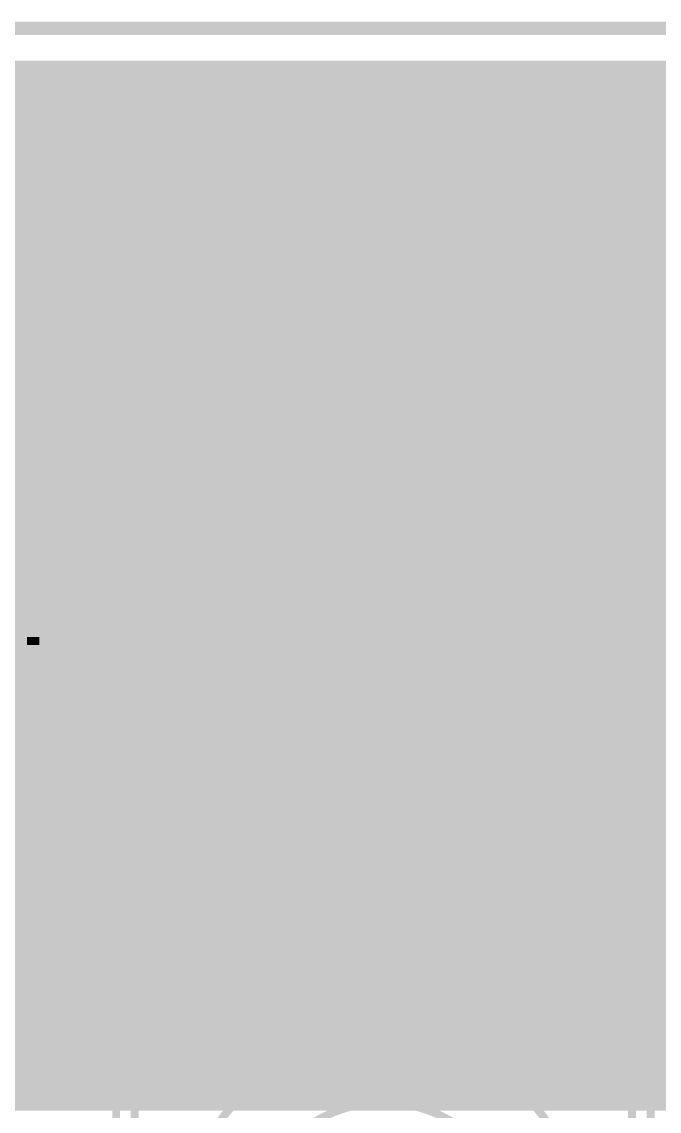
# Model space of a CAD drawing. Extents: x -20 to 155, y -92 to 168.
# Drawn here: x 106.76 to 118.94, y 147.31 to 168.13 of the extents above; entities that cross this region are included whole.
import ezdxf

# ---------------------------------------------------------------- set-up
doc = ezdxf.new("R2010")
doc.units = 0
doc.header["$MEASUREMENT"] = 0
doc.layers.get('0').update_dxf_attribs({"linetype": 'CONTINUOUS'})
for name, color, linetype in [('25-334-1_BOT', 7, 'CONTINUOUS'), ('25-334-1_DRD', 7, 'CONTINUOUS'), ('25-334-1_DRL', 2, 'CONTINUOUS'), ('25-334-1_IN1', 4, 'CONTINUOUS'), ('25-334-1_IN2', 3, 'CONTINUOUS'), ('25-334-1_SMT', 10, 'CONTINUOUS'), ('25-334-1_SSB', 12, 'CONTINUOUS'), ('25-334-1_TOP', 13, 'CONTINUOUS'), ('THRUHOLE_TAP', 7, 'CONTINUOUS')]:
    doc.layers.add(name, color=color, linetype=linetype)

# ---------------------------------------------------------------- blocks, each defined once
blk = doc.blocks.new('ROUND_33')
at = {"const_width": 0.7493}
blk.add_lwpolyline([(-0.37465, 0, 1), (0.37465, 0, 1)], format="xyb", close=True, dxfattribs=at)
blk = doc.blocks.new('ROUND_32')
at = {"const_width": 0.35052}
blk.add_lwpolyline([(-0.17526, 0, 1), (0.17526, 0, 1)], format="xyb", close=True, dxfattribs=at)

msp = doc.modelspace()

# ---------------------------------------------------------------- linework, layer by layer
at = {"layer": '25-334-1_DRD', "const_width": 0.254}
for points in [[(-14.9987, 168.00068), (-14.9987, -4.99872), (155.00096, -4.99872), (155.00096, 168.00068), (-14.9987, 168.00068)], [(107.696, 165.735), (107.315, 165.354)], [(108.204, 165.735), (107.696, 165.735)], [(108.585, 165.354), (108.204, 165.735)], [(110.236, 165.735), (109.855, 165.354)], [(110.744, 165.735), (110.236, 165.735)], [(111.125, 165.354), (110.744, 165.735)], [(112.776, 165.735), (112.395, 165.354)], [(113.284, 165.735), (112.776, 165.735)], [(113.665, 165.354), (113.284, 165.735)], [(115.316, 165.735), (114.935, 165.354)], [(115.824, 165.735), (115.316, 165.735)], [(116.205, 165.354), (115.824, 165.735)], [(117.856, 165.735), (117.475, 165.354)], [(118.364, 165.735), (117.856, 165.735)], [(118.745, 165.354), (118.364, 165.735)], [(107.315, 165.354), (107.315, 164.846)], [(108.585, 164.846), (108.585, 165.354)], [(109.855, 165.354), (109.855, 164.846)], [(111.125, 164.846), (111.125, 165.354)], [(112.395, 165.354), (112.395, 164.846)], [(113.665, 164.846), (113.665, 165.354)], [(114.935, 165.354), (114.935, 164.846)], [(116.205, 164.846), (116.205, 165.354)], [(117.475, 165.354), (117.475, 164.846)], [(118.745, 164.846), (118.745, 165.354)], [(107.315, 164.846), (107.696, 164.465)], [(108.204, 164.465), (108.585, 164.846)], [(109.855, 164.846), (110.236, 164.465)], [(110.744, 164.465), (111.125, 164.846)], [(112.395, 164.846), (112.776, 164.465)], [(113.284, 164.465), (113.665, 164.846)], [(114.935, 164.846), (115.316, 164.465)], [(115.824, 164.465), (116.205, 164.846)], [(117.475, 164.846), (117.856, 164.465)], [(118.364, 164.465), (118.745, 164.846)], [(107.696, 164.465), (108.204, 164.465)], [(110.236, 164.465), (110.744, 164.465)], [(112.776, 164.465), (113.284, 164.465)], [(115.316, 164.465), (115.824, 164.465)], [(117.856, 164.465), (118.364, 164.465)], [(107.696, 163.195), (107.315, 162.814)], [(108.204, 163.195), (107.696, 163.195)], [(108.585, 162.814), (108.204, 163.195)], [(110.236, 163.195), (109.855, 162.814)], [(110.744, 163.195), (110.236, 163.195)], [(111.125, 162.814), (110.744, 163.195)], [(112.776, 163.195), (112.395, 162.814)], [(113.284, 163.195), (112.776, 163.195)], [(113.665, 162.814), (113.284, 163.195)], [(115.316, 163.195), (114.935, 162.814)], [(115.824, 163.195), (115.316, 163.195)], [(116.205, 162.814), (115.824, 163.195)], [(117.856, 163.195), (117.475, 162.814)], [(118.364, 163.195), (117.856, 163.195)], [(118.745, 162.814), (118.364, 163.195)], [(107.315, 162.814), (107.315, 162.306)], [(108.585, 162.306), (108.585, 162.814)], [(109.855, 162.814), (109.855, 162.306)], [(111.125, 162.306), (111.125, 162.814)], [(112.395, 162.814), (112.395, 162.306)], [(113.665, 162.306), (113.665, 162.814)], [(114.935, 162.814), (114.935, 162.306)], [(116.205, 162.306), (116.205, 162.814)], [(117.475, 162.814), (117.475, 162.306)], [(118.745, 162.306), (118.745, 162.814)], [(107.315, 162.306), (107.696, 161.925)], [(108.204, 161.925), (108.585, 162.306)], [(109.855, 162.306), (110.236, 161.925)], [(110.744, 161.925), (111.125, 162.306)], [(112.395, 162.306), (112.776, 161.925)], [(113.284, 161.925), (113.665, 162.306)], [(114.935, 162.306), (115.316, 161.925)], [(115.824, 161.925), (116.205, 162.306)], [(117.475, 162.306), (117.856, 161.925)], [(118.364, 161.925), (118.745, 162.306)], [(107.696, 161.925), (108.204, 161.925)], [(110.236, 161.925), (110.744, 161.925)], [(112.776, 161.925), (113.284, 161.925)], [(115.316, 161.925), (115.824, 161.925)], [(117.856, 161.925), (118.364, 161.925)], [(107.696, 160.655), (107.315, 160.274)], [(108.204, 160.655), (107.696, 160.655)], [(108.585, 160.274), (108.204, 160.655)], [(110.236, 160.655), (109.855, 160.274)], [(110.744, 160.655), (110.236, 160.655)], [(111.125, 160.274), (110.744, 160.655)], [(112.776, 160.655), (112.395, 160.274)], [(113.284, 160.655), (112.776, 160.655)], [(113.665, 160.274), (113.284, 160.655)], [(115.316, 160.655), (114.935, 160.274)], [(115.824, 160.655), (115.316, 160.655)], [(116.205, 160.274), (115.824, 160.655)], [(117.856, 160.655), (117.475, 160.274)], [(118.364, 160.655), (117.856, 160.655)], [(118.745, 160.274), (118.364, 160.655)], [(107.315, 160.274), (107.315, 159.766)], [(108.585, 159.766), (108.585, 160.274)], [(109.855, 160.274), (109.855, 159.766)], [(111.125, 159.766), (111.125, 160.274)], [(112.395, 160.274), (112.395, 159.766)], [(113.665, 159.766), (113.665, 160.274)], [(114.935, 160.274), (114.935, 159.766)], [(116.205, 159.766), (116.205, 160.274)], [(117.475, 160.274), (117.475, 159.766)], [(118.745, 159.766), (118.745, 160.274)], [(107.315, 159.766), (107.696, 159.385)], [(108.204, 159.385), (108.585, 159.766)], [(109.855, 159.766), (110.236, 159.385)], [(110.744, 159.385), (111.125, 159.766)], [(112.395, 159.766), (112.776, 159.385)], [(113.284, 159.385), (113.665, 159.766)], [(114.935, 159.766), (115.316, 159.385)], [(115.824, 159.385), (116.205, 159.766)], [(117.475, 159.766), (117.856, 159.385)], [(118.364, 159.385), (118.745, 159.766)], [(107.696, 159.385), (108.204, 159.385)], [(110.236, 159.385), (110.744, 159.385)], [(112.776, 159.385), (113.284, 159.385)], [(115.316, 159.385), (115.824, 159.385)], [(117.856, 159.385), (118.364, 159.385)], [(107.696, 158.115), (107.315, 157.734)], [(108.204, 158.115), (107.696, 158.115)], [(108.585, 157.734), (108.204, 158.115)], [(110.236, 158.115), (109.855, 157.734)], [(110.744, 158.115), (110.236, 158.115)], [(111.125, 157.734), (110.744, 158.115)], [(112.776, 158.115), (112.395, 157.734)], [(113.284, 158.115), (112.776, 158.115)], [(113.665, 157.734), (113.284, 158.115)], [(115.316, 158.115), (114.935, 157.734)], [(115.824, 158.115), (115.316, 158.115)], [(116.205, 157.734), (115.824, 158.115)], [(117.856, 158.115), (117.475, 157.734)], [(118.364, 158.115), (117.856, 158.115)], [(118.745, 157.734), (118.364, 158.115)], [(107.315, 157.734), (107.315, 157.226)], [(108.585, 157.226), (108.585, 157.734)], [(109.855, 157.734), (109.855, 157.226)], [(111.125, 157.226), (111.125, 157.734)], [(112.395, 157.734), (112.395, 157.226)], [(113.665, 157.226), (113.665, 157.734)], [(114.935, 157.734), (114.935, 157.226)], [(116.205, 157.226), (116.205, 157.734)], [(117.475, 157.734), (117.475, 157.226)], [(118.745, 157.226), (118.745, 157.734)], [(107.315, 157.226), (107.696, 156.845)], [(108.204, 156.845), (108.585, 157.226)], [(109.855, 157.226), (110.236, 156.845)], [(110.744, 156.845), (111.125, 157.226)], [(112.395, 157.226), (112.776, 156.845)], [(113.284, 156.845), (113.665, 157.226)], [(114.935, 157.226), (115.316, 156.845)], [(115.824, 156.845), (116.205, 157.226)], [(117.475, 157.226), (117.856, 156.845)], [(118.364, 156.845), (118.745, 157.226)], [(107.696, 156.845), (108.204, 156.845)], [(110.236, 156.845), (110.744, 156.845)], [(112.776, 156.845), (113.284, 156.845)], [(115.316, 156.845), (115.824, 156.845)], [(117.856, 156.845), (118.364, 156.845)], [(107.696, 155.575), (107.315, 155.194)], [(108.204, 155.575), (107.696, 155.575)], [(108.585, 155.194), (108.204, 155.575)], [(110.236, 155.575), (109.855, 155.194)], [(110.744, 155.575), (110.236, 155.575)], [(111.125, 155.194), (110.744, 155.575)], [(112.776, 155.575), (112.395, 155.194)], [(113.284, 155.575), (112.776, 155.575)], [(113.665, 155.194), (113.284, 155.575)], [(115.316, 155.575), (114.935, 155.194)], [(115.824, 155.575), (115.316, 155.575)], [(116.205, 155.194), (115.824, 155.575)], [(117.856, 155.575), (117.475, 155.194)], [(118.364, 155.575), (117.856, 155.575)], [(118.745, 155.194), (118.364, 155.575)], [(107.315, 155.194), (107.315, 154.686)], [(108.585, 154.686), (108.585, 155.194)], [(109.855, 155.194), (109.855, 154.686)], [(111.125, 154.686), (111.125, 155.194)], [(112.395, 155.194), (112.395, 154.686)], [(113.665, 154.686), (113.665, 155.194)], [(114.935, 155.194), (114.935, 154.686)], [(116.205, 154.686), (116.205, 155.194)], [(117.475, 155.194), (117.475, 154.686)], [(118.745, 154.686), (118.745, 155.194)], [(107.315, 154.686), (107.696, 154.305)], [(108.204, 154.305), (108.585, 154.686)], [(109.855, 154.686), (110.236, 154.305)], [(110.744, 154.305), (111.125, 154.686)], [(112.395, 154.686), (112.776, 154.305)], [(113.284, 154.305), (113.665, 154.686)], [(114.935, 154.686), (115.316, 154.305)], [(115.824, 154.305), (116.205, 154.686)], [(117.475, 154.686), (117.856, 154.305)], [(118.364, 154.305), (118.745, 154.686)], [(107.696, 154.305), (108.204, 154.305)], [(110.236, 154.305), (110.744, 154.305)], [(112.776, 154.305), (113.284, 154.305)], [(115.316, 154.305), (115.824, 154.305)], [(117.856, 154.305), (118.364, 154.305)], [(107.696, 153.035), (107.315, 152.654)], [(108.204, 153.035), (107.696, 153.035)], [(108.585, 152.654), (108.204, 153.035)], [(110.236, 153.035), (109.855, 152.654)], [(110.744, 153.035), (110.236, 153.035)], [(111.125, 152.654), (110.744, 153.035)], [(112.776, 153.035), (112.395, 152.654)], [(113.284, 153.035), (112.776, 153.035)], [(113.665, 152.654), (113.284, 153.035)], [(115.316, 153.035), (114.935, 152.654)], [(115.824, 153.035), (115.316, 153.035)], [(116.205, 152.654), (115.824, 153.035)], [(117.856, 153.035), (117.475, 152.654)], [(118.364, 153.035), (117.856, 153.035)], [(118.745, 152.654), (118.364, 153.035)], [(107.315, 152.654), (107.315, 152.146)], [(108.585, 152.146), (108.585, 152.654)], [(109.855, 152.654), (109.855, 152.146)], [(111.125, 152.146), (111.125, 152.654)], [(112.395, 152.654), (112.395, 152.146)], [(113.665, 152.146), (113.665, 152.654)], [(114.935, 152.654), (114.935, 152.146)], [(116.205, 152.146), (116.205, 152.654)], [(117.475, 152.654), (117.475, 152.146)], [(118.745, 152.146), (118.745, 152.654)], [(107.315, 152.146), (107.696, 151.765)], [(108.204, 151.765), (108.585, 152.146)], [(109.855, 152.146), (110.236, 151.765)], [(110.744, 151.765), (111.125, 152.146)], [(112.395, 152.146), (112.776, 151.765)], [(113.284, 151.765), (113.665, 152.146)], [(114.935, 152.146), (115.316, 151.765)], [(115.824, 151.765), (116.205, 152.146)], [(117.475, 152.146), (117.856, 151.765)], [(118.364, 151.765), (118.745, 152.146)], [(107.696, 151.765), (108.204, 151.765)], [(110.236, 151.765), (110.744, 151.765)], [(112.776, 151.765), (113.284, 151.765)], [(115.316, 151.765), (115.824, 151.765)], [(117.856, 151.765), (118.364, 151.765)], [(107.696, 150.495), (107.315, 150.114)], [(108.204, 150.495), (107.696, 150.495)], [(108.585, 150.114), (108.204, 150.495)], [(110.236, 150.495), (109.855, 150.114)], [(110.744, 150.495), (110.236, 150.495)], [(111.125, 150.114), (110.744, 150.495)], [(112.776, 150.495), (112.395, 150.114)], [(113.284, 150.495), (112.776, 150.495)], [(113.665, 150.114), (113.284, 150.495)], [(115.316, 150.495), (114.935, 150.114)], [(115.824, 150.495), (115.316, 150.495)], [(116.205, 150.114), (115.824, 150.495)], [(117.856, 150.495), (117.475, 150.114)], [(118.364, 150.495), (117.856, 150.495)], [(118.745, 150.114), (118.364, 150.495)], [(107.315, 150.114), (107.315, 149.606)], [(108.585, 149.606), (108.585, 150.114)], [(109.855, 150.114), (109.855, 149.606)], [(111.125, 149.606), (111.125, 150.114)], [(112.395, 150.114), (112.395, 149.606)], [(113.665, 149.606), (113.665, 150.114)], [(114.935, 150.114), (114.935, 149.606)], [(116.205, 149.606), (116.205, 150.114)], [(117.475, 150.114), (117.475, 149.606)], [(118.745, 149.606), (118.745, 150.114)], [(107.315, 149.606), (107.696, 149.225)], [(108.204, 149.225), (108.585, 149.606)], [(109.855, 149.606), (110.236, 149.225)], [(110.744, 149.225), (111.125, 149.606)], [(112.395, 149.606), (112.776, 149.225)], [(113.284, 149.225), (113.665, 149.606)], [(114.935, 149.606), (115.316, 149.225)], [(115.824, 149.225), (116.205, 149.606)], [(117.475, 149.606), (117.856, 149.225)], [(118.364, 149.225), (118.745, 149.606)], [(107.696, 149.225), (108.204, 149.225)], [(110.236, 149.225), (110.744, 149.225)], [(112.776, 149.225), (113.284, 149.225)], [(115.316, 149.225), (115.824, 149.225)], [(117.856, 149.225), (118.364, 149.225)]]:
    msp.add_lwpolyline(points, dxfattribs=at)
at = {"layer": '25-334-1_DRL', "const_width": 0.254}
msp.add_lwpolyline([(-14.9987, 168.00068), (-14.9987, -4.99872), (155.00096, -4.99872), (155.00096, 168.00068), (-14.9987, 168.00068)], dxfattribs=at)
at = {"layer": '25-334-1_IN1', "const_width": 0.254}
for points in [[(144.145, 167.259), (71.12, 167.259)], [(144.145, 167.1066), (71.12, 167.1066)], [(144.145, 167.259), (144.145, 162.56), (133.223, 162.56), (133.223, 147.447), (100.203, 147.447)], [(106.7816, 167.259), (106.7816, 147.447)], [(107.0102, 167.259), (107.0102, 147.447)], [(107.2388, 167.259), (107.2388, 147.447)], [(107.4674, 167.259), (107.4674, 147.447)], [(107.696, 167.259), (107.696, 147.447)], [(107.9246, 167.259), (107.9246, 147.447)], [(108.1532, 167.259), (108.1532, 147.447)], [(108.3818, 167.259), (108.3818, 147.447)], [(108.6104, 167.259), (108.6104, 147.447)], [(108.839, 167.259), (108.839, 147.447)], [(109.0676, 167.259), (109.0676, 147.447)], [(109.2962, 167.259), (109.2962, 147.447)], [(109.5248, 167.259), (109.5248, 147.447)], [(109.7534, 167.259), (109.7534, 147.447)], [(109.982, 167.259), (109.982, 147.447)], [(110.2106, 167.259), (110.2106, 147.447)], [(110.4392, 167.259), (110.4392, 147.447)], [(110.6678, 167.259), (110.6678, 147.447)], [(110.8964, 167.259), (110.8964, 147.447)], [(111.125, 167.259), (111.125, 147.447)], [(111.3536, 167.259), (111.3536, 147.447)], [(111.5822, 167.259), (111.5822, 147.447)], [(111.8108, 167.259), (111.8108, 147.447)], [(112.0394, 167.259), (112.0394, 147.447)], [(112.268, 167.259), (112.268, 147.447)], [(112.4966, 167.259), (112.4966, 147.447)], [(112.7252, 167.259), (112.7252, 147.447)], [(112.9538, 167.259), (112.9538, 147.447)], [(113.1824, 167.259), (113.1824, 147.447)], [(113.411, 167.259), (113.411, 147.447)], [(113.6396, 167.259), (113.6396, 147.447)], [(113.8682, 167.259), (113.8682, 147.447)], [(114.0968, 167.259), (114.0968, 147.447)], [(114.3254, 167.259), (114.3254, 147.447)], [(114.554, 167.259), (114.554, 147.447)], [(114.7826, 167.259), (114.7826, 147.447)], [(115.0112, 167.259), (115.0112, 147.447)], [(115.2398, 167.259), (115.2398, 147.447)], [(115.4684, 167.259), (115.4684, 147.447)], [(115.697, 167.259), (115.697, 147.447)], [(115.9256, 167.259), (115.9256, 147.447)], [(116.1542, 167.259), (116.1542, 147.447)], [(116.3828, 167.259), (116.3828, 147.447)], [(116.6114, 167.259), (116.6114, 147.447)], [(116.84, 167.259), (116.84, 147.447)], [(117.0686, 167.259), (117.0686, 147.447)], [(117.2972, 167.259), (117.2972, 147.447)], [(117.5258, 167.259), (117.5258, 147.447)], [(117.7544, 167.259), (117.7544, 147.447)], [(117.983, 167.259), (117.983, 147.447)], [(118.2116, 167.259), (118.2116, 147.447)], [(118.4402, 167.259), (118.4402, 147.447)], [(118.6688, 167.259), (118.6688, 147.447)], [(118.8974, 167.259), (118.8974, 147.447)], [(144.145, 166.878), (71.12, 166.878)], [(144.145, 166.6494), (71.12, 166.6494)], [(144.145, 166.4208), (71.12, 166.4208)], [(144.145, 166.1922), (71.12, 166.1922)], [(144.145, 165.9636), (71.12, 165.9636)], [(144.145, 165.735), (71.12, 165.735)], [(144.145, 165.5064), (71.12, 165.5064)], [(144.145, 165.2778), (71.12, 165.2778)], [(144.145, 165.0492), (71.12, 165.0492)], [(144.145, 164.8206), (98.37928, 164.8206)], [(144.145, 164.592), (98.70948, 164.592)], [(144.145, 164.3634), (98.90506, 164.3634)], [(144.145, 164.1348), (99.02952, 164.1348)], [(144.145, 163.9062), (99.10318, 163.9062)], [(144.145, 163.6776), (99.13366, 163.6776)], [(144.145, 163.449), (99.12604, 163.449)], [(144.145, 163.2204), (99.07778, 163.2204)], [(144.145, 162.9918), (98.98634, 162.9918)], [(144.145, 162.7632), (98.83648, 162.7632)], [(133.223, 162.5346), (98.60026, 162.5346)], [(133.223, 162.306), (98.12528, 162.306)], [(133.223, 162.0774), (71.12, 162.0774)], [(133.223, 161.8488), (71.12, 161.8488)], [(133.223, 161.6202), (71.12, 161.6202)], [(133.223, 161.3916), (71.12, 161.3916)], [(133.223, 161.163), (71.12, 161.163)], [(133.223, 160.9344), (71.12, 160.9344)], [(133.223, 160.7058), (71.12, 160.7058)], [(133.223, 160.4772), (71.12, 160.4772)], [(133.223, 160.2486), (71.12, 160.2486)], [(133.223, 160.02), (71.12, 160.02)], [(133.223, 159.7914), (71.12, 159.7914)], [(133.223, 159.5628), (71.12, 159.5628)], [(133.223, 159.3342), (71.12, 159.3342)], [(133.223, 159.1056), (71.12, 159.1056)], [(133.223, 158.877), (71.12, 158.877)], [(133.223, 158.6484), (71.12, 158.6484)], [(133.223, 158.4198), (71.12, 158.4198)], [(133.223, 158.1912), (71.12, 158.1912)], [(133.223, 157.9626), (71.12, 157.9626)], [(133.223, 157.734), (89.916, 157.734)], [(133.223, 157.5054), (90.1446, 157.5054)], [(133.223, 157.2768), (90.3732, 157.2768)], [(133.223, 157.0482), (90.6018, 157.0482)], [(133.223, 156.8196), (90.8304, 156.8196)], [(133.223, 156.591), (91.059, 156.591)], [(133.223, 156.3624), (91.2876, 156.3624)], [(133.223, 156.1338), (91.5162, 156.1338)], [(133.223, 155.9052), (91.7448, 155.9052)], [(133.223, 155.6766), (91.9734, 155.6766)], [(133.223, 155.448), (92.202, 155.448)], [(133.223, 155.2194), (92.4306, 155.2194)], [(133.223, 154.9908), (92.6592, 154.9908)], [(133.223, 154.7622), (92.8878, 154.7622)], [(133.223, 154.5336), (93.1164, 154.5336)], [(133.223, 154.305), (93.345, 154.305)], [(133.223, 154.0764), (93.5736, 154.0764)], [(133.223, 153.8478), (93.8022, 153.8478)], [(133.223, 153.6192), (94.0308, 153.6192)], [(133.223, 153.3906), (94.2594, 153.3906)], [(133.223, 153.162), (94.488, 153.162)], [(133.223, 152.9334), (94.7166, 152.9334)], [(133.223, 152.7048), (94.9452, 152.7048)], [(133.223, 152.4762), (95.1738, 152.4762)], [(133.223, 152.2476), (95.4024, 152.2476)], [(133.223, 152.019), (95.631, 152.019)], [(133.223, 151.7904), (95.8596, 151.7904)], [(133.223, 151.5618), (96.0882, 151.5618)], [(133.223, 151.3332), (96.3168, 151.3332)], [(133.223, 151.1046), (96.5454, 151.1046)], [(133.223, 150.876), (96.774, 150.876)], [(133.223, 150.6474), (97.0026, 150.6474)], [(133.223, 150.4188), (97.2312, 150.4188)], [(133.223, 150.1902), (97.4598, 150.1902)], [(133.223, 149.9616), (97.6884, 149.9616)], [(133.223, 149.733), (97.917, 149.733)], [(133.223, 149.5044), (98.1456, 149.5044)], [(133.223, 149.2758), (98.3742, 149.2758)], [(133.223, 149.0472), (98.6028, 149.0472)], [(133.223, 148.8186), (98.8314, 148.8186)], [(133.223, 148.59), (99.06, 148.59)], [(133.223, 148.3614), (99.2886, 148.3614)], [(133.223, 148.1328), (99.5172, 148.1328)], [(133.223, 147.9042), (99.7458, 147.9042)], [(133.223, 147.6756), (99.9744, 147.6756)]]:
    msp.add_lwpolyline(points, dxfattribs=at)
at = {"layer": '25-334-1_IN2', "const_width": 0.254}
for points in [[(144.018, 167.259), (3.175, 167.259), (3.175, 160.147), (-3.81, 160.147), (-3.81, -4.572)], [(144.018, 167.1066), (3.175, 167.1066)], [(106.8324, 167.259), (106.8324, 147.447)], [(107.061, 167.259), (107.061, 147.447)], [(107.2896, 167.259), (107.2896, 147.447)], [(107.5182, 167.259), (107.5182, 147.447)], [(107.7468, 167.259), (107.7468, 147.447)], [(107.9754, 167.259), (107.9754, 147.447)], [(108.204, 167.259), (108.204, 147.447)], [(108.4326, 167.259), (108.4326, 147.447)], [(108.6612, 167.259), (108.6612, 147.447)], [(108.8898, 167.259), (108.8898, 147.447)], [(109.1184, 167.259), (109.1184, 147.447)], [(109.347, 167.259), (109.347, 147.447)], [(109.5756, 167.259), (109.5756, 147.447)], [(109.8042, 167.259), (109.8042, 147.447)], [(110.0328, 167.259), (110.0328, 147.447)], [(110.2614, 167.259), (110.2614, 147.447)], [(110.49, 167.259), (110.49, 147.447)], [(110.7186, 167.259), (110.7186, 147.447)], [(110.9472, 167.259), (110.9472, 147.447)], [(111.1758, 167.259), (111.1758, 147.447)], [(111.4044, 167.259), (111.4044, 147.447)], [(111.633, 167.259), (111.633, 147.447)], [(111.8616, 167.259), (111.8616, 147.447)], [(112.0902, 167.259), (112.0902, 147.447)], [(112.3188, 167.259), (112.3188, 147.447)], [(112.5474, 167.259), (112.5474, 147.447)], [(112.776, 167.259), (112.776, 147.447)], [(113.0046, 167.259), (113.0046, 147.447)], [(113.2332, 167.259), (113.2332, 147.447)], [(113.4618, 167.259), (113.4618, 147.447)], [(113.6904, 167.259), (113.6904, 147.447)], [(113.919, 167.259), (113.919, 147.447)], [(114.1476, 167.259), (114.1476, 147.447)], [(114.3762, 167.259), (114.3762, 147.447)], [(114.6048, 167.259), (114.6048, 147.447)], [(114.8334, 167.259), (114.8334, 147.447)], [(115.062, 167.259), (115.062, 147.447)], [(115.2906, 167.259), (115.2906, 147.447)], [(115.5192, 167.259), (115.5192, 147.447)], [(115.7478, 167.259), (115.7478, 147.447)], [(115.9764, 167.259), (115.9764, 147.447)], [(116.205, 167.259), (116.205, 147.447)], [(116.4336, 167.259), (116.4336, 147.447)], [(116.6622, 167.259), (116.6622, 147.447)], [(116.8908, 167.259), (116.8908, 147.447)], [(117.1194, 167.259), (117.1194, 147.447)], [(117.348, 167.259), (117.348, 147.447)], [(117.5766, 167.259), (117.5766, 147.447)], [(117.8052, 167.259), (117.8052, 147.447)], [(118.0338, 167.259), (118.0338, 147.447)], [(118.2624, 167.259), (118.2624, 147.447)], [(118.491, 167.259), (118.491, 147.447)], [(118.7196, 167.259), (118.7196, 147.447)], [(118.9482, 167.259), (118.9482, 147.447)], [(144.018, 166.878), (3.175, 166.878)], [(144.018, 166.6494), (3.175, 166.6494)], [(144.018, 166.4208), (3.175, 166.4208)], [(144.018, 166.1922), (3.175, 166.1922)], [(144.018, 165.9636), (3.175, 165.9636)], [(144.018, 165.735), (3.175, 165.735)], [(144.018, 165.5064), (3.175, 165.5064)], [(144.018, 165.2778), (3.175, 165.2778)], [(144.018, 165.0492), (3.175, 165.0492)], [(133.096, 164.8206), (98.37928, 164.8206)], [(133.09854, 164.592), (98.70948, 164.592)], [(133.10108, 164.3634), (98.90506, 164.3634)], [(133.10108, 164.1348), (99.02952, 164.1348)], [(133.10362, 163.9062), (99.10318, 163.9062)], [(133.10616, 163.6776), (99.13366, 163.6776)], [(133.10616, 163.449), (99.12604, 163.449)], [(133.1087, 163.2204), (99.07778, 163.2204)], [(133.1087, 162.9918), (98.98634, 162.9918)], [(133.11124, 162.7632), (98.83648, 162.7632)], [(133.11378, 162.5346), (98.60026, 162.5346)], [(133.11378, 162.306), (98.12528, 162.306)], [(133.11632, 162.0774), (3.175, 162.0774)], [(133.11886, 161.8488), (3.175, 161.8488)], [(133.11886, 161.6202), (3.175, 161.6202)], [(133.1214, 161.3916), (3.175, 161.3916)], [(133.12394, 161.163), (3.175, 161.163)], [(133.12394, 160.9344), (3.175, 160.9344)], [(133.12648, 160.7058), (3.175, 160.7058)], [(133.12902, 160.4772), (3.175, 160.4772)], [(133.12902, 160.2486), (3.175, 160.2486)], [(133.13156, 160.02), (-3.81, 160.02)], [(133.1341, 159.7914), (-3.81, 159.7914)], [(133.1341, 159.5628), (-3.81, 159.5628)], [(133.13664, 159.3342), (-3.81, 159.3342)], [(133.13918, 159.1056), (-3.81, 159.1056)], [(133.13918, 158.877), (19.16938, 158.877)], [(133.14172, 158.6484), (19.74342, 158.6484)], [(133.14426, 158.4198), (20.1041, 158.4198)], [(133.14426, 158.1912), (20.37334, 158.1912)], [(133.1468, 157.9626), (20.5867, 157.9626)], [(133.1468, 157.734), (89.916, 157.734)], [(133.14934, 157.5054), (90.1446, 157.5054)], [(133.15188, 157.2768), (90.3732, 157.2768)], [(133.15188, 157.0482), (90.6018, 157.0482)], [(133.15442, 156.8196), (90.8304, 156.8196)], [(133.15696, 156.591), (91.059, 156.591)], [(133.15696, 156.3624), (91.2876, 156.3624)], [(133.1595, 156.1338), (91.5162, 156.1338)], [(133.16204, 155.9052), (91.7448, 155.9052)], [(133.16204, 155.6766), (91.9734, 155.6766)], [(133.16458, 155.448), (92.202, 155.448)], [(133.16712, 155.2194), (92.4306, 155.2194)], [(133.16712, 154.9908), (92.6592, 154.9908)], [(133.16966, 154.7622), (92.8878, 154.7622)], [(133.1722, 154.5336), (93.1164, 154.5336)], [(133.1722, 154.305), (93.345, 154.305)], [(133.17474, 154.0764), (93.5736, 154.0764)], [(133.17728, 153.8478), (93.8022, 153.8478)], [(133.17728, 153.6192), (94.0308, 153.6192)], [(133.17982, 153.3906), (94.2594, 153.3906)], [(133.18236, 153.162), (94.488, 153.162)], [(133.18236, 152.9334), (94.7166, 152.9334)], [(133.1849, 152.7048), (94.9452, 152.7048)], [(133.1849, 152.4762), (95.1738, 152.4762)], [(133.18744, 152.2476), (95.4024, 152.2476)], [(133.18998, 152.019), (95.631, 152.019)], [(133.18998, 151.7904), (95.8596, 151.7904)], [(133.19252, 151.5618), (96.0882, 151.5618)], [(133.19506, 151.3332), (96.3168, 151.3332)], [(133.19506, 151.1046), (96.5454, 151.1046)], [(133.1976, 150.876), (96.774, 150.876)], [(133.20014, 150.6474), (97.0026, 150.6474)], [(133.20014, 150.4188), (97.2312, 150.4188)], [(133.20268, 150.1902), (97.4598, 150.1902)], [(133.20522, 149.9616), (97.6884, 149.9616)], [(133.20522, 149.733), (97.917, 149.733)], [(133.20776, 149.5044), (98.1456, 149.5044)], [(133.2103, 149.2758), (98.3742, 149.2758)], [(133.2103, 149.0472), (98.6028, 149.0472)], [(133.21284, 148.8186), (98.8314, 148.8186)], [(133.21538, 148.59), (99.06, 148.59)], [(133.21538, 148.3614), (99.2886, 148.3614)], [(133.21792, 148.1328), (99.5172, 148.1328)], [(133.22046, 147.9042), (99.7458, 147.9042)], [(133.22046, 147.6756), (99.9744, 147.6756)], [(133.223, 147.447), (100.203, 147.447)]]:
    msp.add_lwpolyline(points, dxfattribs=at)
at = {"layer": '25-334-1_SMT', "const_width": 4.99872}
for points in [[(132.207, -1.651), (10.033, -1.651), (-0.508, 8.89), (-0.508, 153.67), (9.398, 163.576), (126.365, 163.576), (126.365, 151.384)], [(96.774, 157.353), (130.429, 157.353)], [(101.854, 150.876), (130.556, 150.876)]]:
    msp.add_lwpolyline(points, dxfattribs=at)
at = {"layer": '25-334-1_SSB', "const_width": 0.1524}
for points in [[(133.985, 153.9748), (131.4704, 153.9748), (131.4704, 157.0228), (133.985, 157.0228), (133.985, 153.9748), (133.985, 135.4328), (106.045, 135.4328), (106.045, 153.9748), (108.5596, 153.9748), (108.5596, 157.0228), (106.045, 157.0228), (106.045, 153.9748)], [(108.5596, 153.9748), (108.5596, 137.4648), (118.7704, 137.4648), (118.7704, 153.9748), (121.2596, 153.9748), (121.2596, 157.0228), (118.7704, 157.0228), (118.7704, 153.9748)], [(107.09402, 156.29382), (106.8578, 156.29382)], [(106.97718, 156.29382), (106.97718, 155.27782), (106.8578, 155.448)], [(108.5596, 154.9908), (118.7704, 154.9908)], [(108.9152, 149.6822), (118.4148, 149.6822), (118.4148, 140.1826), (108.9152, 140.1826), (108.9152, 149.6822)], [(113.665, 147.4724), (113.665, 148.7424)]]:
    msp.add_lwpolyline(points, dxfattribs=at)
for points in [[(113.665, 148.7424, 0.3659768), (109.90834, 145.5674)], [(117.42166, 145.5674, 0.3659767), (113.665, 148.7424)], [(113.665, 147.4724, 0.3419817), (111.20628, 145.5674)], [(116.12372, 145.5674, 0.3419815), (113.665, 147.4724)]]:
    msp.add_lwpolyline(points, format="xyb", dxfattribs=at)
at = {"layer": '25-334-1_TOP', "const_width": 0.254}
for points in [[(133.223, 167.259), (-3.81, 167.259)], [(133.223, 167.1066), (-3.81, 167.1066)], [(133.223, 167.259), (133.223, 147.447), (100.203, 147.447)], [(106.8324, 167.259), (106.8324, 147.447)], [(107.061, 167.259), (107.061, 147.447)], [(107.2896, 167.259), (107.2896, 147.447)], [(107.5182, 167.259), (107.5182, 147.447)], [(107.7468, 167.259), (107.7468, 147.447)], [(107.9754, 167.259), (107.9754, 147.447)], [(108.204, 167.259), (108.204, 147.447)], [(108.4326, 167.259), (108.4326, 147.447)], [(108.6612, 167.259), (108.6612, 147.447)], [(108.8898, 167.259), (108.8898, 147.447)], [(109.1184, 167.259), (109.1184, 147.447)], [(109.347, 167.259), (109.347, 147.447)], [(109.5756, 167.259), (109.5756, 147.447)], [(109.8042, 167.259), (109.8042, 147.447)], [(110.0328, 167.259), (110.0328, 147.447)], [(110.2614, 167.259), (110.2614, 147.447)], [(110.49, 167.259), (110.49, 147.447)], [(110.7186, 167.259), (110.7186, 147.447)], [(110.9472, 167.259), (110.9472, 147.447)], [(111.1758, 167.259), (111.1758, 147.447)], [(111.4044, 167.259), (111.4044, 147.447)], [(111.633, 167.259), (111.633, 147.447)], [(111.8616, 167.259), (111.8616, 147.447)], [(112.0902, 167.259), (112.0902, 147.447)], [(112.3188, 167.259), (112.3188, 147.447)], [(112.5474, 167.259), (112.5474, 147.447)], [(112.776, 167.259), (112.776, 147.447)], [(113.0046, 167.259), (113.0046, 147.447)], [(113.2332, 167.259), (113.2332, 147.447)], [(113.4618, 167.259), (113.4618, 147.447)], [(113.6904, 167.259), (113.6904, 147.447)], [(113.919, 167.259), (113.919, 147.447)], [(114.1476, 167.259), (114.1476, 147.447)], [(114.3762, 167.259), (114.3762, 147.447)], [(114.6048, 167.259), (114.6048, 147.447)], [(114.8334, 167.259), (114.8334, 147.447)], [(115.062, 167.259), (115.062, 147.447)], [(115.2906, 167.259), (115.2906, 147.447)], [(115.5192, 167.259), (115.5192, 147.447)], [(115.7478, 167.259), (115.7478, 147.447)], [(115.9764, 167.259), (115.9764, 147.447)], [(116.205, 167.259), (116.205, 147.447)], [(116.4336, 167.259), (116.4336, 147.447)], [(116.6622, 167.259), (116.6622, 147.447)], [(116.8908, 167.259), (116.8908, 147.447)], [(117.1194, 167.259), (117.1194, 147.447)], [(117.348, 167.259), (117.348, 147.447)], [(117.5766, 167.259), (117.5766, 147.447)], [(117.8052, 167.259), (117.8052, 147.447)], [(118.0338, 167.259), (118.0338, 147.447)], [(118.2624, 167.259), (118.2624, 147.447)], [(118.491, 167.259), (118.491, 147.447)], [(118.7196, 167.259), (118.7196, 147.447)], [(118.9482, 167.259), (118.9482, 147.447)], [(133.223, 166.878), (0.98044, 166.878)], [(133.223, 166.6494), (1.6383, 166.6494)], [(133.223, 166.4208), (2.07264, 166.4208)], [(133.223, 166.1922), (2.41046, 166.1922)], [(133.223, 165.9636), (2.68732, 165.9636)], [(133.223, 165.735), (2.91846, 165.735)], [(133.223, 165.5064), (3.11658, 165.5064)], [(133.223, 165.2778), (3.28676, 165.2778)], [(133.223, 165.0492), (3.43408, 165.0492)], [(133.223, 164.8206), (98.37928, 164.8206)], [(133.223, 164.592), (98.70948, 164.592)], [(133.223, 164.3634), (98.90506, 164.3634)], [(133.223, 164.1348), (99.02952, 164.1348)], [(133.223, 163.9062), (99.10318, 163.9062)], [(133.223, 163.6776), (99.13366, 163.6776)], [(133.223, 163.449), (99.12604, 163.449)], [(133.223, 163.2204), (99.07778, 163.2204)], [(133.223, 162.9918), (98.98634, 162.9918)], [(133.223, 162.7632), (98.83648, 162.7632)], [(133.223, 162.5346), (98.60026, 162.5346)], [(133.223, 162.306), (98.12528, 162.306)], [(133.223, 162.0774), (3.89128, 162.0774)], [(133.223, 161.8488), (3.83032, 161.8488)], [(133.223, 161.6202), (3.75412, 161.6202)], [(133.223, 161.3916), (3.66268, 161.3916)], [(133.223, 161.163), (3.55346, 161.163)], [(133.223, 160.9344), (3.42646, 160.9344)], [(133.223, 160.7058), (3.2766, 160.7058)], [(133.223, 160.4772), (3.10388, 160.4772)], [(133.223, 160.2486), (2.90322, 160.2486)], [(133.223, 160.02), (2.66954, 160.02)], [(133.223, 159.7914), (2.39014, 159.7914)], [(133.223, 159.5628), (2.04724, 159.5628)], [(133.223, 159.3342), (1.60274, 159.3342)], [(133.223, 159.1056), (0.91694, 159.1056)], [(133.223, 158.877), (19.16938, 158.877)], [(133.223, 158.6484), (19.74342, 158.6484)], [(133.223, 158.4198), (20.1041, 158.4198)], [(133.223, 158.1912), (20.37334, 158.1912)], [(133.223, 157.9626), (20.5867, 157.9626)], [(133.223, 157.734), (89.916, 157.734)], [(133.223, 157.5054), (90.1446, 157.5054)], [(133.223, 157.2768), (90.3732, 157.2768)], [(133.223, 157.0482), (90.6018, 157.0482)], [(133.223, 156.8196), (90.8304, 156.8196)], [(133.223, 156.591), (91.059, 156.591)], [(133.223, 156.3624), (91.2876, 156.3624)], [(133.223, 156.1338), (91.5162, 156.1338)], [(133.223, 155.9052), (91.7448, 155.9052)], [(133.223, 155.6766), (91.9734, 155.6766)], [(133.223, 155.448), (92.202, 155.448)], [(133.223, 155.2194), (92.4306, 155.2194)], [(133.223, 154.9908), (92.6592, 154.9908)], [(133.223, 154.7622), (92.8878, 154.7622)], [(133.223, 154.5336), (93.1164, 154.5336)], [(133.223, 154.305), (93.345, 154.305)], [(133.223, 154.0764), (93.5736, 154.0764)], [(133.223, 153.8478), (93.8022, 153.8478)], [(133.223, 153.6192), (94.0308, 153.6192)], [(133.223, 153.3906), (94.2594, 153.3906)], [(133.223, 153.162), (94.488, 153.162)], [(133.223, 152.9334), (94.7166, 152.9334)], [(133.223, 152.7048), (94.9452, 152.7048)], [(133.223, 152.4762), (95.1738, 152.4762)], [(133.223, 152.2476), (95.4024, 152.2476)], [(133.223, 152.019), (95.631, 152.019)], [(133.223, 151.7904), (95.8596, 151.7904)], [(133.223, 151.5618), (96.0882, 151.5618)], [(133.223, 151.3332), (96.3168, 151.3332)], [(133.223, 151.1046), (96.5454, 151.1046)], [(133.223, 150.876), (96.774, 150.876)], [(133.223, 150.6474), (97.0026, 150.6474)], [(133.223, 150.4188), (97.2312, 150.4188)], [(133.223, 150.1902), (97.4598, 150.1902)], [(133.223, 149.9616), (97.6884, 149.9616)], [(133.223, 149.733), (97.917, 149.733)], [(133.223, 149.5044), (98.1456, 149.5044)], [(133.223, 149.2758), (98.3742, 149.2758)], [(133.223, 149.0472), (98.6028, 149.0472)], [(133.223, 148.8186), (98.8314, 148.8186)], [(133.223, 148.59), (99.06, 148.59)], [(133.223, 148.3614), (99.2886, 148.3614)], [(133.223, 148.1328), (99.5172, 148.1328)], [(133.223, 147.9042), (99.7458, 147.9042)], [(133.223, 147.6756), (99.9744, 147.6756)]]:
    msp.add_lwpolyline(points, dxfattribs=at)

# ---------------------------------------------------------------- block references
at = {"layer": '25-334-1_BOT'}
for p in [(107.95, 165.1), (110.49, 165.1), (113.03, 165.1), (115.57, 165.1), (118.11, 165.1), (107.95, 162.56), (110.49, 162.56), (113.03, 162.56), (115.57, 162.56), (118.11, 162.56), (107.95, 160.02), (110.49, 160.02), (113.03, 160.02), (115.57, 160.02), (118.11, 160.02), (107.95, 157.48), (110.49, 157.48), (113.03, 157.48), (115.57, 157.48), (118.11, 157.48), (107.95, 154.94), (110.49, 154.94), (113.03, 154.94), (115.57, 154.94), (118.11, 154.94), (107.95, 152.4), (110.49, 152.4), (113.03, 152.4), (115.57, 152.4), (118.11, 152.4), (107.95, 149.86), (110.49, 149.86), (113.03, 149.86), (115.57, 149.86), (118.11, 149.86)]:
    msp.add_blockref('ROUND_33', p, dxfattribs=at)
at = {"layer": '25-334-1_DRL'}
for p in [(107.95, 165.1), (110.49, 165.1), (113.03, 165.1), (115.57, 165.1), (118.11, 165.1), (107.95, 162.56), (110.49, 162.56), (113.03, 162.56), (115.57, 162.56), (118.11, 162.56), (107.95, 160.02), (110.49, 160.02), (113.03, 160.02), (115.57, 160.02), (118.11, 160.02), (107.95, 157.48), (110.49, 157.48), (113.03, 157.48), (115.57, 157.48), (118.11, 157.48), (107.95, 154.94), (110.49, 154.94), (113.03, 154.94), (115.57, 154.94), (118.11, 154.94), (107.95, 152.4), (110.49, 152.4), (113.03, 152.4), (115.57, 152.4), (118.11, 152.4), (107.95, 149.86), (110.49, 149.86), (113.03, 149.86), (115.57, 149.86), (118.11, 149.86)]:
    msp.add_blockref('ROUND_32', p, dxfattribs=at)
at = {"layer": '25-334-1_IN1'}
for p in [(107.95, 165.1), (110.49, 165.1), (113.03, 165.1), (115.57, 165.1), (118.11, 165.1), (107.95, 162.56), (110.49, 162.56), (113.03, 162.56), (115.57, 162.56), (118.11, 162.56), (107.95, 160.02), (110.49, 160.02), (113.03, 160.02), (115.57, 160.02), (118.11, 160.02), (107.95, 157.48), (110.49, 157.48), (113.03, 157.48), (115.57, 157.48), (118.11, 157.48), (107.95, 154.94), (110.49, 154.94), (113.03, 154.94), (115.57, 154.94), (118.11, 154.94), (107.95, 152.4), (110.49, 152.4), (113.03, 152.4), (115.57, 152.4), (118.11, 152.4), (107.95, 149.86), (110.49, 149.86), (113.03, 149.86), (115.57, 149.86), (118.11, 149.86)]:
    msp.add_blockref('ROUND_33', p, dxfattribs=at)
at = {"layer": '25-334-1_IN2'}
for p in [(107.95, 165.1), (110.49, 165.1), (113.03, 165.1), (115.57, 165.1), (118.11, 165.1), (107.95, 162.56), (110.49, 162.56), (113.03, 162.56), (115.57, 162.56), (118.11, 162.56), (107.95, 160.02), (110.49, 160.02), (113.03, 160.02), (115.57, 160.02), (118.11, 160.02), (107.95, 157.48), (110.49, 157.48), (113.03, 157.48), (115.57, 157.48), (118.11, 157.48), (107.95, 154.94), (110.49, 154.94), (113.03, 154.94), (115.57, 154.94), (118.11, 154.94), (107.95, 152.4), (110.49, 152.4), (113.03, 152.4), (115.57, 152.4), (118.11, 152.4), (107.95, 149.86), (110.49, 149.86), (113.03, 149.86), (115.57, 149.86), (118.11, 149.86)]:
    msp.add_blockref('ROUND_33', p, dxfattribs=at)
at = {"layer": '25-334-1_TOP'}
for p in [(107.95, 165.1), (110.49, 165.1), (113.03, 165.1), (115.57, 165.1), (118.11, 165.1), (107.95, 162.56), (110.49, 162.56), (113.03, 162.56), (115.57, 162.56), (118.11, 162.56), (107.95, 160.02), (110.49, 160.02), (113.03, 160.02), (115.57, 160.02), (118.11, 160.02), (107.95, 157.48), (110.49, 157.48), (113.03, 157.48), (115.57, 157.48), (118.11, 157.48), (107.95, 154.94), (110.49, 154.94), (113.03, 154.94), (115.57, 154.94), (118.11, 154.94), (107.95, 152.4), (110.49, 152.4), (113.03, 152.4), (115.57, 152.4), (118.11, 152.4), (107.95, 149.86), (110.49, 149.86), (113.03, 149.86), (115.57, 149.86), (118.11, 149.86)]:
    msp.add_blockref('ROUND_33', p, dxfattribs=at)
at = {"layer": 'THRUHOLE_TAP'}
for p in [(107.95, 165.1), (110.49, 165.1), (113.03, 165.1), (115.57, 165.1), (118.11, 165.1), (107.95, 162.56), (110.49, 162.56), (113.03, 162.56), (115.57, 162.56), (118.11, 162.56), (107.95, 160.02), (110.49, 160.02), (113.03, 160.02), (115.57, 160.02), (118.11, 160.02), (107.95, 157.48), (110.49, 157.48), (113.03, 157.48), (115.57, 157.48), (118.11, 157.48), (107.95, 154.94), (110.49, 154.94), (113.03, 154.94), (115.57, 154.94), (118.11, 154.94), (107.95, 152.4), (110.49, 152.4), (113.03, 152.4), (115.57, 152.4), (118.11, 152.4), (107.95, 149.86), (110.49, 149.86), (113.03, 149.86), (115.57, 149.86), (118.11, 149.86)]:
    msp.add_blockref('ROUND_32', p, dxfattribs=at)

doc.saveas('drawing.dxf')
